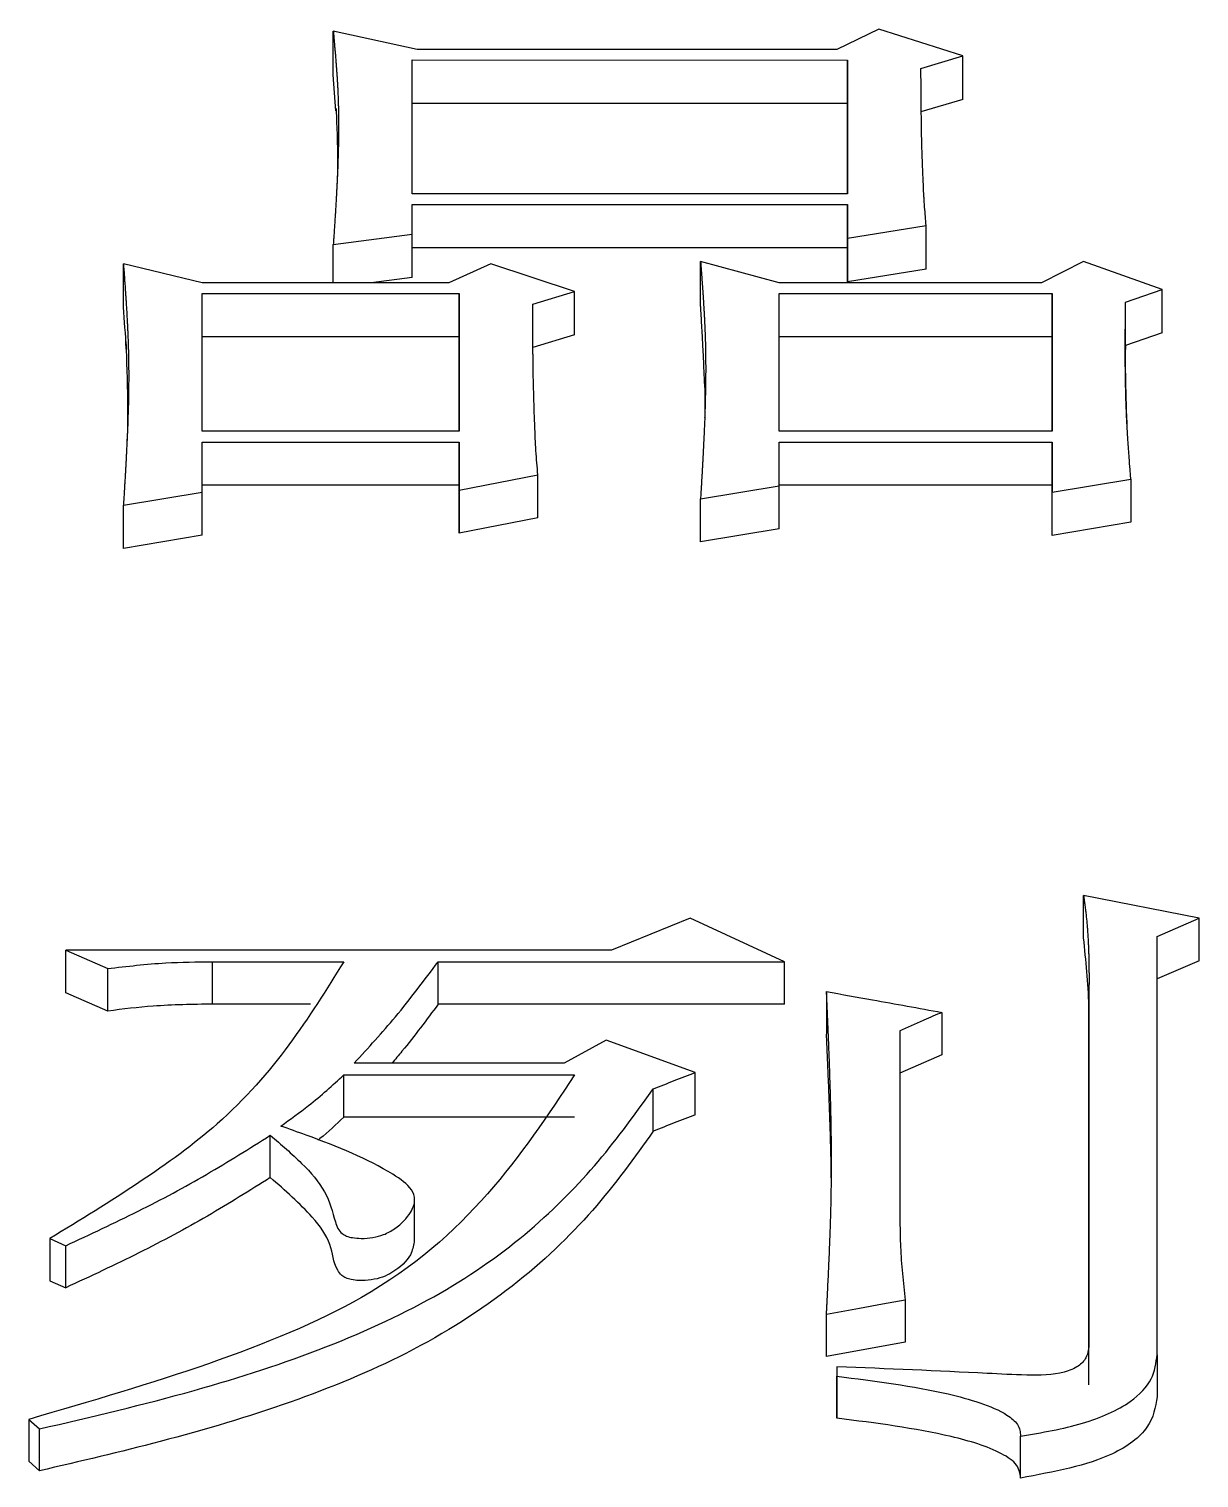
# Model space of a CAD drawing. Header units: millimetres. Extents: x 2160 to 4596, y 811 to 2534.
# Drawn here: x 2738.629 to 2741.042, y 2308.254 to 2311.241 of the extents above; entities that cross this region are included whole.
import ezdxf

# ---------------------------------------------------------------- set-up
doc = ezdxf.new("R2010")
doc.units = ezdxf.units.MM

msp = doc.modelspace()

# ---------------------------------------------------------------- linework, layer by layer
at = {"color": 7, "linetype": 'Continuous', "lineweight": 25}
for p, q in [((2740.3818, 2311.2407), (2740.2953, 2311.1981)), ((2740.5549, 2311.1853), (2740.3818, 2311.2407)), ((2739.2568, 2311.1465), (2739.2568, 2311.2365)), ((2739.4299, 2311.1981), (2739.2568, 2311.2365)), ((2740.2953, 2311.1981), (2739.4299, 2311.1981)), ((2740.4683, 2311.1596), (2740.5549, 2311.1853)), ((2740.5549, 2311.0953), (2740.5549, 2311.1853)), ((2739.4191, 2311.1768), (2740.3169, 2311.1767)), ((2740.3169, 2311.0868), (2740.3169, 2311.1767)), ((2739.262, 2311.0718), (2739.2568, 2311.1465)), ((2740.5549, 2311.0953), (2740.4683, 2311.0697)), ((2740.3169, 2311.0868), (2739.4191, 2311.0868)), ((2740.3169, 2310.9008), (2739.4191, 2310.9008)), ((2739.4191, 2310.818), (2739.4191, 2310.8791)), ((2739.4191, 2310.8791), (2740.3169, 2310.879)), ((2740.3169, 2310.879), (2740.3169, 2310.8093)), ((2740.3169, 2310.7895), (2740.3169, 2310.879)), ((2740.3169, 2310.8093), (2740.4792, 2310.8355)), ((2740.4792, 2310.7459), (2740.4792, 2310.8355)), ((2739.2568, 2310.7962), (2739.4191, 2310.818)), ((2739.2568, 2310.7172), (2739.2568, 2310.7962)), ((2739.4191, 2310.7285), (2739.4191, 2310.818)), ((2740.3169, 2310.8093), (2740.3169, 2310.7198)), ((2740.3169, 2310.7895), (2739.4191, 2310.7895)), ((2740.3169, 2310.7198), (2740.3169, 2310.7895)), ((2738.8241, 2310.6673), (2738.8241, 2310.7568)), ((2738.9864, 2310.7172), (2738.8241, 2310.7568)), ((2739.5813, 2310.7567), (2739.4948, 2310.7172)), ((2739.7544, 2310.6996), (2739.5813, 2310.7567)), ((2740.014, 2310.6717), (2740.014, 2310.7611)), ((2740.1763, 2310.7172), (2740.014, 2310.7611)), ((2740.4792, 2310.7459), (2740.3169, 2310.7198)), ((2740.8037, 2310.7611), (2740.7171, 2310.7172)), ((2740.9659, 2310.704), (2740.8037, 2310.7611)), ((2739.4948, 2310.7172), (2738.9864, 2310.7172)), ((2739.4191, 2310.7285), (2739.3352, 2310.7172)), ((2740.7171, 2310.7172), (2740.1763, 2310.7172)), ((2740.8902, 2310.6776), (2740.9659, 2310.704)), ((2740.9659, 2310.6147), (2740.9659, 2310.704)), ((2738.9864, 2310.6953), (2739.5164, 2310.6953)), ((2738.9864, 2310.4114), (2738.9864, 2310.6953)), ((2739.5164, 2310.6953), (2739.5164, 2310.4114)), ((2739.5164, 2310.6059), (2739.5164, 2310.6953)), ((2739.6679, 2310.6732), (2739.7544, 2310.6996)), ((2739.7544, 2310.6103), (2739.7544, 2310.6996)), ((2740.1763, 2310.6952), (2740.7388, 2310.6952)), ((2740.1763, 2310.4114), (2740.1763, 2310.6952)), ((2740.7388, 2310.6952), (2740.7388, 2310.4114)), ((2740.7388, 2310.6059), (2740.7388, 2310.6952)), ((2740.8902, 2310.5883), (2740.8902, 2310.6776)), ((2740.9659, 2310.6147), (2740.8902, 2310.5883)), ((2739.5164, 2310.6059), (2738.9864, 2310.6059)), ((2739.5164, 2310.4114), (2739.5164, 2310.6059)), ((2739.7544, 2310.6103), (2739.6679, 2310.5839)), ((2740.7388, 2310.6059), (2740.1763, 2310.6059)), ((2740.7388, 2310.4114), (2740.7388, 2310.6059)), ((2740.8902, 2310.5883), (2740.8902, 2310.5803)), ((2739.6691, 2310.5341), (2739.6687, 2310.5652)), ((2739.5164, 2310.4114), (2738.9864, 2310.4114)), ((2740.7388, 2310.4114), (2740.1763, 2310.4114)), ((2738.9864, 2310.2858), (2738.9864, 2310.389)), ((2738.9864, 2310.389), (2739.5164, 2310.389)), ((2739.5164, 2310.389), (2739.5164, 2310.2903)), ((2739.5164, 2310.3001), (2739.5164, 2310.389)), ((2740.1763, 2310.389), (2740.7388, 2310.389)), ((2740.1763, 2310.2993), (2740.1763, 2310.389)), ((2740.7388, 2310.389), (2740.7388, 2310.2857)), ((2740.7388, 2310.3001), (2740.7388, 2310.389)), ((2739.5164, 2310.2903), (2739.6787, 2310.3217)), ((2739.6787, 2310.2329), (2739.6787, 2310.3217)), ((2738.8241, 2310.2588), (2738.9864, 2310.2858)), ((2739.5164, 2310.3001), (2738.9864, 2310.3001)), ((2738.9864, 2310.197), (2738.9864, 2310.2858)), ((2739.5164, 2310.2015), (2739.5164, 2310.3001)), ((2739.5164, 2310.2903), (2739.5164, 2310.2015)), ((2740.014, 2310.2722), (2740.1763, 2310.2993)), ((2740.7388, 2310.3001), (2740.1763, 2310.3001)), ((2740.1763, 2310.2104), (2740.1763, 2310.2993)), ((2740.7388, 2310.2857), (2740.901, 2310.3127)), ((2740.7388, 2310.1969), (2740.7388, 2310.3001)), ((2740.7388, 2310.1969), (2740.7388, 2310.2857)), ((2740.901, 2310.3127), (2740.901, 2310.2239)), ((2738.8241, 2310.17), (2738.8241, 2310.2588)), ((2740.014, 2310.1835), (2740.014, 2310.2722)), ((2739.6787, 2310.2329), (2739.5164, 2310.2015)), ((2738.9864, 2310.197), (2738.8241, 2310.17)), ((2740.1763, 2310.2104), (2740.014, 2310.1835)), ((2740.901, 2310.2239), (2740.7388, 2310.1969)), ((2741.0417, 2309.4077), (2740.8037, 2309.4548)), ((2740.8037, 2309.367), (2740.8037, 2309.4548)), ((2739.9924, 2309.4077), (2739.8301, 2309.3417)), ((2740.1871, 2309.318), (2739.9924, 2309.4077)), ((2740.9551, 2309.37), (2741.0417, 2309.4077)), ((2741.0417, 2309.32), (2741.0417, 2309.4077)), ((2740.9552, 2308.5077), (2740.9551, 2309.37)), ((2738.7051, 2309.3417), (2738.7917, 2309.3038)), ((2739.8301, 2309.3417), (2738.7051, 2309.3417)), ((2738.7051, 2309.2541), (2738.7051, 2309.3417)), ((2738.7917, 2309.2163), (2738.7917, 2309.3038)), ((2739.008, 2309.318), (2739.2784, 2309.318)), ((2739.008, 2309.2305), (2739.008, 2309.318)), ((2739.4732, 2309.318), (2740.1871, 2309.318)), ((2739.4732, 2309.2305), (2739.4732, 2309.318)), ((2740.1871, 2309.2305), (2740.1871, 2309.318)), ((2741.0417, 2309.32), (2740.9551, 2309.2824)), ((2738.7917, 2309.2163), (2738.7051, 2309.2541)), ((2740.2737, 2309.2564), (2740.2737, 2309.1689)), ((2739.21, 2309.2305), (2739.008, 2309.2305)), ((2740.1871, 2309.2305), (2739.4732, 2309.2305)), ((2740.5116, 2309.2136), (2740.5116, 2309.1262)), ((2740.8145, 2309.2279), (2740.8145, 2308.5322)), ((2740.8145, 2309.1926), (2740.8145, 2309.2279)), ((2740.8145, 2309.1405), (2740.8145, 2309.1926)), ((2739.8193, 2309.1565), (2739.7328, 2309.1087)), ((2740.0032, 2309.0896), (2739.8193, 2309.1565)), ((2740.4251, 2309.1755), (2740.4251, 2308.7812)), ((2740.5116, 2309.1262), (2740.4251, 2309.0882)), ((2740.8145, 2308.4457), (2740.8145, 2309.1405)), ((2739.7328, 2309.1087), (2739.3001, 2309.1088)), ((2740.0032, 2309.0024), (2740.0032, 2309.0896)), ((2739.2785, 2309.0848), (2739.7544, 2309.0848)), ((2739.2785, 2308.9976), (2739.2785, 2309.0848)), ((2739.9166, 2308.9689), (2739.9166, 2309.0561)), ((2739.7544, 2308.9976), (2739.2785, 2308.9976)), ((2739.127, 2308.873), (2739.127, 2308.9601)), ((2739.4245, 2308.7404), (2739.4245, 2308.8275)), ((2738.6727, 2308.7472), (2738.7052, 2308.7326)), ((2738.6727, 2308.7472), (2738.6727, 2308.6604)), ((2738.7051, 2308.6458), (2738.7052, 2308.7326)), ((2738.6727, 2308.6604), (2738.7051, 2308.6458)), ((2740.4359, 2308.6204), (2740.4359, 2308.5338)), ((2740.2737, 2308.5045), (2740.2737, 2308.5911)), ((2740.4359, 2308.5338), (2740.2737, 2308.5045)), ((2740.9552, 2308.5077), (2740.9552, 2308.4212)), ((2740.2953, 2308.4831), (2740.2953, 2308.4634)), ((2740.2953, 2308.4831), (2740.2953, 2308.3966)), ((2740.2953, 2308.377), (2740.2953, 2308.4634)), ((2738.6294, 2308.3746), (2738.6294, 2308.2883)), ((2738.6294, 2308.3746), (2738.651, 2308.3549)), ((2740.6739, 2308.2537), (2740.6739, 2308.34)), ((2738.6294, 2308.2883), (2738.651, 2308.2686))]:
    msp.add_line(p, q, dxfattribs=at)
at = {"color": 7, "linetype": 'Continuous', "lineweight": 25, "flags": 128}
for points in [[(2740.4359, 2308.6204), (2740.3889, 2308.6119), (2740.3419, 2308.6034), (2740.2737, 2308.5911)], [(2738.651, 2308.2686), (2738.651, 2308.3072), (2738.651, 2308.331), (2738.651, 2308.3549)]]:
    msp.add_lwpolyline(points, dxfattribs=at)
at = {"color": 7, "linetype": 'Continuous', "lineweight": 25}
for points, knots in [([(2739.2568, 2311.2365), (2739.2571, 2311.2334), (2739.2576, 2311.2273), (2739.2583, 2311.2196), (2739.259, 2311.2119), (2739.2595, 2311.2058), (2739.2602, 2311.1981), (2739.2607, 2311.1919), (2739.2614, 2311.1842), (2739.2619, 2311.1781), (2739.2625, 2311.1704), (2739.263, 2311.1642), (2739.2635, 2311.1565), (2739.264, 2311.1503), (2739.2645, 2311.1426), (2739.2649, 2311.1364), (2739.2653, 2311.1287), (2739.2657, 2311.1225), (2739.266, 2311.1148), (2739.2663, 2311.1086), (2739.2666, 2311.1024), (2739.2668, 2311.0962), (2739.267, 2311.09), (2739.2672, 2311.0823), (2739.2674, 2311.076), (2739.2675, 2311.0683), (2739.2676, 2311.0621), (2739.2677, 2311.0543), (2739.2677, 2311.0481), (2739.2677, 2311.0403), (2739.2677, 2311.0341), (2739.2677, 2311.0263), (2739.2675, 2311.0092), (2739.2671, 2310.9874), (2739.2663, 2310.9656), (2739.2659, 2310.9531), (2739.2655, 2310.9452), (2739.2652, 2310.9374), (2739.2649, 2310.9312), (2739.2645, 2310.9233), (2739.2642, 2310.9171), (2739.2638, 2310.9093), (2739.2635, 2310.903), (2739.2631, 2310.8952), (2739.2627, 2310.8889), (2739.2622, 2310.881), (2739.2619, 2310.8748), (2739.2614, 2310.8669), (2739.261, 2310.8606), (2739.2606, 2310.8543), (2739.2602, 2310.8481), (2739.2598, 2310.8418), (2739.2593, 2310.8339), (2739.2589, 2310.8276), (2739.2584, 2310.8197), (2739.258, 2310.8135), (2739.2574, 2310.8051), (2739.257, 2310.7998), (2739.2568, 2310.7962)], [0, 0, 0, 0, 0.021203, 0.042406, 0.053008, 0.074211, 0.084813, 0.106016, 0.116618, 0.137821, 0.148423, 0.169626, 0.180228, 0.201431, 0.212032, 0.233236, 0.243837, 0.265041, 0.275642, 0.296845, 0.307447, 0.318049, 0.339252, 0.349854, 0.371057, 0.381658, 0.402862, 0.413463, 0.434667, 0.445268, 0.466472, 0.477073, 0.498276, 0.58309, 0.625497, 0.6467, 0.667903, 0.678505, 0.699708, 0.71031, 0.731513, 0.742114, 0.763318, 0.773919, 0.795123, 0.805724, 0.826927, 0.837529, 0.858732, 0.869334, 0.879936, 0.901139, 0.91174, 0.932944, 0.943545, 0.964749, 0.97535, 1, 1, 1, 1]), ([(2739.4191, 2310.9008), (2739.4191, 2310.9471), (2739.4191, 2311.0396), (2739.4191, 2311.131), (2739.4191, 2311.1768)], [0, 0, 0, 0, 0.4999959, 1, 1, 1, 1]), ([(2740.3169, 2311.1767), (2740.3169, 2311.131), (2740.3169, 2311.0396), (2740.3169, 2310.9471), (2740.3169, 2310.9008)], [0, 0, 0, 0, 0.4999959, 1, 1, 1, 1]), ([(2740.4792, 2310.8355), (2740.4781, 2310.8481), (2740.4767, 2310.8639), (2740.4753, 2310.8829), (2740.4747, 2310.8924), (2740.4737, 2310.9113), (2740.472, 2310.9523), (2740.4702, 2310.9963), (2740.4696, 2311.0307), (2740.4695, 2311.0417), (2740.4694, 2311.0479), (2740.4693, 2311.0526), (2740.4692, 2311.0573), (2740.4692, 2311.062), (2740.4691, 2311.0667), (2740.469, 2311.0714), (2740.469, 2311.0761), (2740.4689, 2311.0808), (2740.4689, 2311.0854), (2740.4688, 2311.0901), (2740.4688, 2311.0964), (2740.4687, 2311.1026), (2740.4687, 2311.1088), (2740.4686, 2311.1135), (2740.4686, 2311.1174), (2740.4686, 2311.1205), (2740.4686, 2311.1229), (2740.4686, 2311.1252), (2740.4685, 2311.1275), (2740.4685, 2311.1306), (2740.4685, 2311.1338), (2740.4685, 2311.1369), (2740.4685, 2311.1392), (2740.4684, 2311.1415), (2740.4684, 2311.1439), (2740.4684, 2311.1462), (2740.4684, 2311.1485), (2740.4684, 2311.1509), (2740.4684, 2311.1532), (2740.4684, 2311.1561), (2740.4683, 2311.1583), (2740.4683, 2311.1596)], [0, 0, 0, 0, 0.1161503, 0.1451879, 0.1742255, 0.2032631, 0.3194139, 0.5517156, 0.6097907, 0.6388283, 0.653347, 0.6678658, 0.6823846, 0.6969034, 0.7114221, 0.7259409, 0.7404597, 0.7549785, 0.7694972, 0.784016, 0.7985348, 0.8275724, 0.8420911, 0.8566099, 0.8711287, 0.8783881, 0.8856475, 0.8929069, 0.9001662, 0.9074256, 0.9219444, 0.9292038, 0.9364632, 0.9437226, 0.950982, 0.9582413, 0.9655007, 0.9727601, 0.9800195, 0.9872789, 1, 1, 1, 1]), ([(2739.2628, 2311.0767), (2739.2628, 2311.0767), (2739.2626, 2311.079), (2739.267, 2310.9708), (2739.2653, 2310.9368), (2739.2643, 2310.9184)], [0, 0, 0, 0, 0.01145, 0.464143, 1, 1, 1, 1]), ([(2740.3169, 2310.9008), (2740.3169, 2310.9171), (2740.3169, 2310.9795), (2740.3169, 2311.0412), (2740.3169, 2311.0868)], [0, 0, 0, 0, 0.260576, 1, 1, 1, 1]), ([(2738.8241, 2310.7568), (2738.8243, 2310.7536), (2738.8247, 2310.7488), (2738.8252, 2310.7424), (2738.8255, 2310.7376), (2738.8259, 2310.7328), (2738.8262, 2310.7281), (2738.8265, 2310.7233), (2738.8269, 2310.7185), (2738.8272, 2310.7137), (2738.8276, 2310.7089), (2738.8279, 2310.7041), (2738.8282, 2310.6993), (2738.8287, 2310.6929), (2738.8291, 2310.6865), (2738.8295, 2310.6801), (2738.8298, 2310.6753), (2738.8301, 2310.6705), (2738.8305, 2310.6641), (2738.831, 2310.6561), (2738.8315, 2310.6465), (2738.832, 2310.6369), (2738.8325, 2310.6272), (2738.833, 2310.6176), (2738.8334, 2310.608), (2738.8337, 2310.5983), (2738.8341, 2310.5887), (2738.8343, 2310.579), (2738.8346, 2310.5693), (2738.8347, 2310.5597), (2738.8349, 2310.5468), (2738.835, 2310.5339), (2738.835, 2310.521), (2738.8349, 2310.5016), (2738.8345, 2310.4724), (2738.8336, 2310.4433), (2738.8328, 2310.4205), (2738.8321, 2310.4043), (2738.8314, 2310.388), (2738.8307, 2310.375), (2738.8302, 2310.3652), (2738.8298, 2310.3571), (2738.8295, 2310.3506), (2738.8292, 2310.3457), (2738.8289, 2310.3408), (2738.8287, 2310.3359), (2738.8284, 2310.331), (2738.8281, 2310.3261), (2738.8278, 2310.3212), (2738.8275, 2310.3147), (2738.8271, 2310.3081), (2738.8267, 2310.3016), (2738.8264, 2310.2975), (2738.8262, 2310.2942), (2738.8261, 2310.2918), (2738.826, 2310.2893), (2738.8258, 2310.2869), (2738.8257, 2310.2844), (2738.8255, 2310.2812), (2738.8253, 2310.2779), (2738.8251, 2310.2746), (2738.8249, 2310.2721), (2738.8248, 2310.2697), (2738.8246, 2310.2672), (2738.8245, 2310.2648), (2738.8243, 2310.262), (2738.8242, 2310.2599), (2738.8241, 2310.2588)], [0, 0, 0, 0, 0.019469, 0.029204, 0.038938, 0.048673, 0.058408, 0.068142, 0.077877, 0.087611, 0.097346, 0.107081, 0.116815, 0.12655, 0.146019, 0.155754, 0.165488, 0.175223, 0.184958, 0.204427, 0.223896, 0.243365, 0.262835, 0.282304, 0.301773, 0.321242, 0.340712, 0.360181, 0.37965, 0.399119, 0.418589, 0.457527, 0.476996, 0.496466, 0.574343, 0.65222, 0.67169, 0.710628, 0.749567, 0.769036, 0.788505, 0.807974, 0.817709, 0.827444, 0.837178, 0.846913, 0.856647, 0.866382, 0.876117, 0.885851, 0.90532, 0.915055, 0.92479, 0.929657, 0.934524, 0.939392, 0.944259, 0.949126, 0.953994, 0.963728, 0.968595, 0.973463, 0.97833, 0.983197, 0.988065, 0.992932, 1, 1, 1, 1]), ([(2740.014, 2310.7611), (2740.0142, 2310.7588), (2740.0145, 2310.7552), (2740.0148, 2310.7505), (2740.0151, 2310.747), (2740.0154, 2310.7435), (2740.0156, 2310.74), (2740.0159, 2310.7364), (2740.0162, 2310.7329), (2740.0164, 2310.7294), (2740.0167, 2310.7258), (2740.0169, 2310.7223), (2740.0172, 2310.7188), (2740.0175, 2310.7152), (2740.0177, 2310.7117), (2740.018, 2310.7082), (2740.0183, 2310.7035), (2740.0186, 2310.6987), (2740.0189, 2310.694), (2740.0192, 2310.6905), (2740.0194, 2310.6869), (2740.0197, 2310.6834), (2740.0199, 2310.6799), (2740.0201, 2310.6763), (2740.0203, 2310.6728), (2740.0205, 2310.6692), (2740.0208, 2310.6657), (2740.021, 2310.6621), (2740.0212, 2310.6586), (2740.0214, 2310.6539), (2740.0217, 2310.6491), (2740.0219, 2310.6444), (2740.0223, 2310.6373), (2740.023, 2310.6219), (2740.0237, 2310.603), (2740.0241, 2310.5863), (2740.0243, 2310.578), (2740.0243, 2310.5733), (2740.0244, 2310.5697), (2740.0244, 2310.5661), (2740.0245, 2310.5626), (2740.0245, 2310.559), (2740.0245, 2310.5554), (2740.0245, 2310.5519), (2740.0246, 2310.5471), (2740.0246, 2310.5424), (2740.0246, 2310.5376), (2740.0246, 2310.534), (2740.0245, 2310.5304), (2740.0245, 2310.5269), (2740.0245, 2310.5233), (2740.0245, 2310.5197), (2740.0244, 2310.5161), (2740.0244, 2310.5126), (2740.0243, 2310.509), (2740.0243, 2310.5054), (2740.0242, 2310.5018), (2740.0242, 2310.4983), (2740.0241, 2310.4947), (2740.024, 2310.4911), (2740.0239, 2310.4863), (2740.0238, 2310.4815), (2740.0237, 2310.4768), (2740.0236, 2310.4732), (2740.0235, 2310.4696), (2740.0234, 2310.466), (2740.0233, 2310.4624), (2740.0231, 2310.4553), (2740.0226, 2310.4397), (2740.0219, 2310.4205), (2740.0211, 2310.4038), (2740.0207, 2310.3954), (2740.0205, 2310.3906), (2740.0203, 2310.387), (2740.0202, 2310.3834), (2740.02, 2310.3798), (2740.0198, 2310.3762), (2740.0196, 2310.3726), (2740.0194, 2310.3678), (2740.0191, 2310.3629), (2740.0189, 2310.3581), (2740.0187, 2310.3545), (2740.0185, 2310.3509), (2740.0183, 2310.3473), (2740.0181, 2310.3437), (2740.0179, 2310.3401), (2740.0177, 2310.3365), (2740.0175, 2310.3329), (2740.0173, 2310.3293), (2740.0171, 2310.3256), (2740.0169, 2310.322), (2740.0166, 2310.3172), (2740.0163, 2310.3124), (2740.0161, 2310.3076), (2740.0159, 2310.304), (2740.0157, 2310.3003), (2740.0154, 2310.2967), (2740.0152, 2310.2931), (2740.015, 2310.2895), (2740.0148, 2310.2859), (2740.0146, 2310.2822), (2740.0143, 2310.2777), (2740.0141, 2310.2744), (2740.014, 2310.2722)], [0, 0, 0, 0, 0.014624, 0.021936, 0.029248, 0.036561, 0.043873, 0.051185, 0.058497, 0.065809, 0.073121, 0.080433, 0.087745, 0.095057, 0.102369, 0.109682, 0.116994, 0.131618, 0.13893, 0.146242, 0.153554, 0.160866, 0.168178, 0.17549, 0.182803, 0.190115, 0.197427, 0.204739, 0.212051, 0.219363, 0.233987, 0.241299, 0.248611, 0.27786, 0.336357, 0.365605, 0.38023, 0.387542, 0.394854, 0.402166, 0.409478, 0.41679, 0.424102, 0.431414, 0.438727, 0.453351, 0.460663, 0.467975, 0.475287, 0.482599, 0.489911, 0.497223, 0.504535, 0.511848, 0.51916, 0.526472, 0.533784, 0.541096, 0.548408, 0.55572, 0.563032, 0.577656, 0.584969, 0.592281, 0.599593, 0.606905, 0.614217, 0.621529, 0.650778, 0.709274, 0.738523, 0.753147, 0.760459, 0.767771, 0.775083, 0.782395, 0.789708, 0.79702, 0.804332, 0.818956, 0.826268, 0.83358, 0.840892, 0.848204, 0.855516, 0.862829, 0.870141, 0.877453, 0.884765, 0.892077, 0.899389, 0.906701, 0.921325, 0.928638, 0.93595, 0.943262, 0.950574, 0.957886, 0.965198, 0.97251, 0.979822, 0.987134, 1, 1, 1, 1]), ([(2739.6787, 2310.3217), (2739.6772, 2310.3383), (2739.675, 2310.3632), (2739.6735, 2310.3922), (2739.6729, 2310.4067), (2739.6723, 2310.4212), (2739.6705, 2310.4646), (2739.6694, 2310.5078), (2739.6689, 2310.5447), (2739.6688, 2310.5509), (2739.6687, 2310.5571), (2739.6687, 2310.5632), (2739.6686, 2310.5683), (2739.6685, 2310.5735), (2739.6685, 2310.5786), (2739.6684, 2310.5847), (2739.6684, 2310.5909), (2739.6683, 2310.596), (2739.6683, 2310.6011), (2739.6682, 2310.6062), (2739.6682, 2310.6123), (2739.6682, 2310.6175), (2739.6681, 2310.6226), (2739.6681, 2310.6277), (2739.6681, 2310.6328), (2739.6681, 2310.6369), (2739.668, 2310.6399), (2739.668, 2310.643), (2739.668, 2310.6455), (2739.668, 2310.6481), (2739.668, 2310.6506), (2739.668, 2310.6537), (2739.6679, 2310.6563), (2739.6679, 2310.6588), (2739.6679, 2310.6614), (2739.6679, 2310.6644), (2739.6679, 2310.667), (2739.6679, 2310.6699), (2739.6679, 2310.6718), (2739.6679, 2310.6732)], [0, 0, 0, 0, 0.1404896, 0.2107353, 0.2458577, 0.2634189, 0.3336637, 0.6146474, 0.6322086, 0.6497698, 0.667331, 0.6848922, 0.7024533, 0.7112339, 0.7287951, 0.7463563, 0.7639175, 0.7814787, 0.7902593, 0.8078205, 0.8253817, 0.8429429, 0.8517235, 0.8692847, 0.8868458, 0.8956264, 0.904407, 0.9131876, 0.9219682, 0.9263585, 0.9351391, 0.9439197, 0.9527003, 0.9570906, 0.9658712, 0.9746518, 0.9834324, 0.9878227, 1, 1, 1, 1]), ([(2740.901, 2310.3127), (2740.9009, 2310.3148), (2740.9004, 2310.3209), (2740.8998, 2310.3291), (2740.8992, 2310.3373), (2740.8985, 2310.3455), (2740.8978, 2310.3558), (2740.8969, 2310.368), (2740.896, 2310.3803), (2740.8953, 2310.3905), (2740.8944, 2310.4048), (2740.8928, 2310.4313), (2740.8916, 2310.4599), (2740.8909, 2310.4822), (2740.8906, 2310.4924), (2740.8904, 2310.5025), (2740.8902, 2310.5147), (2740.89, 2310.5269), (2740.8898, 2310.5391), (2740.8897, 2310.5512), (2740.8897, 2310.5634), (2740.8896, 2310.5735), (2740.8896, 2310.5836), (2740.8896, 2310.5937), (2740.8897, 2310.6038), (2740.8897, 2310.6119), (2740.8897, 2310.6179), (2740.8898, 2310.624), (2740.8898, 2310.63), (2740.8899, 2310.6361), (2740.8899, 2310.6421), (2740.89, 2310.6482), (2740.89, 2310.6542), (2740.8901, 2310.6592), (2740.8901, 2310.6633), (2740.8901, 2310.6658), (2740.8901, 2310.6683), (2740.8902, 2310.6708), (2740.8902, 2310.6741), (2740.8902, 2310.6764), (2740.8902, 2310.6776)], [0, 0, 0, 0, 0.016701, 0.050103, 0.066804, 0.083505, 0.116907, 0.150309, 0.183711, 0.217114, 0.233815, 0.300619, 0.434229, 0.467631, 0.484332, 0.517734, 0.551136, 0.584538, 0.617941, 0.651343, 0.684745, 0.718147, 0.734848, 0.76825, 0.801652, 0.818353, 0.835054, 0.851755, 0.868456, 0.885157, 0.901858, 0.918559, 0.93526, 0.951962, 0.960312, 0.968663, 0.972838, 0.981188, 0.989539, 1, 1, 1, 1]), ([(2738.8302, 2310.5794), (2738.8301, 2310.5806), (2738.8287, 2310.61), (2738.8264, 2310.6392), (2738.8241, 2310.6673)], [0, 0, 0, 0, 0.037434, 1, 1, 1, 1]), ([(2740.0227, 2310.5014), (2740.0226, 2310.5055), (2740.0221, 2310.5192), (2740.0213, 2310.5375), (2740.0206, 2310.5541), (2740.0201, 2310.5636), (2740.0198, 2310.5706), (2740.0194, 2310.5777), (2740.019, 2310.5848), (2740.0186, 2310.5919), (2740.0182, 2310.599), (2740.0179, 2310.6061), (2740.0175, 2310.6131), (2740.0171, 2310.6202), (2740.0165, 2310.6296), (2740.016, 2310.6391), (2740.0154, 2310.6485), (2740.015, 2310.6555), (2740.0145, 2310.6633), (2740.0142, 2310.6687), (2740.014, 2310.6717)], [0, 0, 0, 0, 0.0725302, 0.2389621, 0.3221779, 0.3637859, 0.4053938, 0.4470017, 0.4886096, 0.5302176, 0.5718255, 0.6134334, 0.6550413, 0.6966493, 0.7382572, 0.821473, 0.863081, 0.9046889, 0.9462968, 1, 1, 1, 1]), ([(2738.8292, 2310.5963), (2738.8292, 2310.5958), (2738.8298, 2310.5829), (2738.8343, 2310.4582), (2738.8322, 2310.4084), (2738.8309, 2310.3797)], [0, 0, 0, 0, 0.017281, 0.434868, 1, 1, 1, 1]), ([(2740.8938, 2310.4153), (2740.8925, 2310.45), (2740.8906, 2310.502), (2740.8902, 2310.5546), (2740.8902, 2310.5861), (2740.8902, 2310.5857), (2740.8902, 2310.5857)], [0, 0, 0, 0, 0.575054, 0.859765, 0.986342, 1, 1, 1, 1]), ([(2740.0226, 2310.507), (2740.0228, 2310.4985), (2740.0231, 2310.4838), (2740.0229, 2310.4571), (2740.0228, 2310.4463), (2740.0225, 2310.4385), (2740.0226, 2310.4401), (2740.0226, 2310.4402)], [0, 0, 0, 0, 0.42739, 0.739117, 0.908863, 0.989824, 1, 1, 1, 1]), ([(2740.8037, 2309.4548), (2740.8042, 2309.4513), (2740.8051, 2309.4442), (2740.8063, 2309.4355), (2740.8072, 2309.4284), (2740.8081, 2309.4214), (2740.8089, 2309.4144), (2740.8096, 2309.4073), (2740.8103, 2309.4003), (2740.811, 2309.3933), (2740.8115, 2309.3862), (2740.8119, 2309.3809), (2740.8124, 2309.3739), (2740.8128, 2309.3668), (2740.8133, 2309.358), (2740.8136, 2309.3509), (2740.8139, 2309.3438), (2740.8141, 2309.3368), (2740.8143, 2309.3297), (2740.8145, 2309.3226), (2740.8146, 2309.3173), (2740.8147, 2309.312), (2740.8147, 2309.3067), (2740.8148, 2309.3014), (2740.8148, 2309.297), (2740.8149, 2309.2934), (2740.8149, 2309.2899), (2740.8149, 2309.2863), (2740.8149, 2309.2828), (2740.8149, 2309.2792), (2740.8149, 2309.2757), (2740.8149, 2309.2721), (2740.8148, 2309.2686), (2740.8148, 2309.265), (2740.8148, 2309.2615), (2740.8148, 2309.258), (2740.8148, 2309.2544), (2740.8147, 2309.2509), (2740.8147, 2309.2473), (2740.8147, 2309.2437), (2740.8146, 2309.2402), (2740.8146, 2309.2368), (2740.8146, 2309.2327), (2740.8145, 2309.2295), (2740.8145, 2309.2279)], [0, 0, 0, 0, 0.046719, 0.093437, 0.116797, 0.140156, 0.186875, 0.210234, 0.233594, 0.280313, 0.303672, 0.327031, 0.350391, 0.397109, 0.420469, 0.467188, 0.490547, 0.513906, 0.560625, 0.583984, 0.607344, 0.630703, 0.654062, 0.677422, 0.700781, 0.712461, 0.72414, 0.7475, 0.759179, 0.770859, 0.794218, 0.805898, 0.817578, 0.840937, 0.852617, 0.864296, 0.887656, 0.899335, 0.911015, 0.934374, 0.946054, 0.957734, 0.978867, 1, 1, 1, 1]), ([(2740.8145, 2309.1405), (2740.815, 2309.1695), (2740.8163, 2309.2454), (2740.8085, 2309.3206), (2740.8037, 2309.367)], [0, 0, 0, 0, 0.3832008, 1, 1, 1, 1]), ([(2739.2784, 2309.318), (2739.2068, 2309.2029), (2739.0777, 2308.9952), (2738.7975, 2308.8237), (2738.6727, 2308.7472)], [0, 0, 0, 0, 0.554519, 1, 1, 1, 1]), ([(2738.7917, 2309.3038), (2738.8314, 2309.3085), (2738.9026, 2309.317), (2738.9757, 2309.3177), (2739.008, 2309.318)], [0, 0, 0, 0, 0.558835, 1, 1, 1, 1]), ([(2739.3001, 2309.1088), (2739.3291, 2309.1405), (2739.3751, 2309.1908), (2739.4303, 2309.261), (2739.4589, 2309.299), (2739.4732, 2309.318)], [0, 0, 0, 0, 0.459907, 0.729904, 1, 1, 1, 1]), ([(2740.2737, 2308.5911), (2740.2738, 2308.5933), (2740.2739, 2308.5966), (2740.2742, 2308.601), (2740.2743, 2308.6043), (2740.2745, 2308.6077), (2740.2747, 2308.611), (2740.2748, 2308.6143), (2740.275, 2308.6176), (2740.2752, 2308.6209), (2740.2753, 2308.6243), (2740.2755, 2308.6276), (2740.2757, 2308.632), (2740.276, 2308.6375), (2740.2763, 2308.6442), (2740.2766, 2308.6508), (2740.2769, 2308.6574), (2740.2773, 2308.6641), (2740.2776, 2308.6707), (2740.2779, 2308.6773), (2740.2783, 2308.6861), (2740.2788, 2308.6972), (2740.2794, 2308.7104), (2740.2799, 2308.7236), (2740.2804, 2308.7368), (2740.2811, 2308.7544), (2740.2818, 2308.772), (2740.2824, 2308.794), (2740.283, 2308.8159), (2740.2835, 2308.8422), (2740.2839, 2308.8685), (2740.284, 2308.8947), (2740.284, 2308.9166), (2740.2839, 2308.934), (2740.2838, 2308.9471), (2740.2836, 2308.9602), (2740.2834, 2308.9733), (2740.2832, 2308.9863), (2740.283, 2308.9994), (2740.2827, 2309.0124), (2740.2824, 2309.0255), (2740.2821, 2309.0385), (2740.2816, 2309.0559), (2740.281, 2309.0732), (2740.2804, 2309.0905), (2740.28, 2309.1035), (2740.2795, 2309.1165), (2740.2791, 2309.1273), (2740.2788, 2309.136), (2740.2785, 2309.1424), (2740.2783, 2309.1489), (2740.278, 2309.1554), (2740.2777, 2309.1619), (2740.2775, 2309.1683), (2740.2771, 2309.177), (2740.2767, 2309.1856), (2740.2764, 2309.1942), (2740.2761, 2309.2007), (2740.2758, 2309.2071), (2740.2755, 2309.2136), (2740.2753, 2309.2201), (2740.275, 2309.2265), (2740.2747, 2309.233), (2740.2744, 2309.2394), (2740.2741, 2309.2472), (2740.2738, 2309.2529), (2740.2737, 2309.2564)], [0, 0, 0, 0, 0.009839, 0.014759, 0.019678, 0.024598, 0.029518, 0.034437, 0.039357, 0.044276, 0.049196, 0.054116, 0.059035, 0.068874, 0.078714, 0.088553, 0.098392, 0.108231, 0.11807, 0.12791, 0.137749, 0.157427, 0.177105, 0.196784, 0.216462, 0.236141, 0.275497, 0.295176, 0.334533, 0.373889, 0.413246, 0.452603, 0.49196, 0.511638, 0.531317, 0.550995, 0.570673, 0.590352, 0.61003, 0.629709, 0.649387, 0.669065, 0.688744, 0.728101, 0.747779, 0.767457, 0.787136, 0.806814, 0.816653, 0.826493, 0.836332, 0.846171, 0.85601, 0.865849, 0.875689, 0.895367, 0.905206, 0.915045, 0.924884, 0.934724, 0.944563, 0.954402, 0.964241, 0.97408, 0.98392, 1, 1, 1, 1]), ([(2740.2737, 2309.2564), (2740.3052, 2309.2507), (2740.3607, 2309.2408), (2740.44, 2309.2265), (2740.4878, 2309.2179), (2740.5116, 2309.2136)], [0, 0, 0, 0, 0.397994, 0.698997, 1, 1, 1, 1]), ([(2739.008, 2309.2305), (2738.9669, 2309.2299), (2738.8937, 2309.2289), (2738.8228, 2309.2202), (2738.7917, 2309.2163)], [0, 0, 0, 0, 0.561086, 1, 1, 1, 1]), ([(2739.4732, 2309.2305), (2739.4491, 2309.1981), (2739.4188, 2309.1573), (2739.3846, 2309.117), (2739.3775, 2309.1088)], [0, 0, 0, 0, 0.794835, 1, 1, 1, 1]), ([(2740.5116, 2309.2136), (2740.4993, 2309.2082), (2740.4787, 2309.1991), (2740.4498, 2309.1864), (2740.4333, 2309.1792), (2740.4251, 2309.1755)], [0, 0, 0, 0, 0.428367, 0.714183, 1, 1, 1, 1]), ([(2740.2837, 2308.8595), (2740.2837, 2308.8642), (2740.2835, 2308.8864), (2740.2829, 2308.9172), (2740.2818, 2308.9606), (2740.2807, 2308.9953), (2740.2795, 2309.0299), (2740.2785, 2309.0558), (2740.2776, 2309.0774), (2740.2769, 2309.0947), (2740.2763, 2309.1076), (2740.2758, 2309.1205), (2740.2752, 2309.1334), (2740.2745, 2309.1496), (2740.274, 2309.1614), (2740.2737, 2309.1689)], [0, 0, 0, 0, 0.045255, 0.213115, 0.297045, 0.464905, 0.548835, 0.632765, 0.716695, 0.75866, 0.800624, 0.842589, 0.884554, 0.926519, 1, 1, 1, 1]), ([(2739.9167, 2309.0561), (2739.9311, 2309.0617), (2739.9599, 2309.0729), (2739.9888, 2309.084), (2740.0032, 2309.0896)], [0, 0, 0, 0, 0.4999997, 1, 1, 1, 1]), ([(2739.7544, 2309.0848), (2739.6435, 2308.9177), (2739.4411, 2308.6126), (2738.8822, 2308.4487), (2738.6294, 2308.3746)], [0, 0, 0, 0, 0.5478251, 1, 1, 1, 1]), ([(2739.1487, 2308.9793), (2739.1681, 2308.9932), (2739.2015, 2309.0172), (2739.2439, 2309.0527), (2739.2669, 2309.0741), (2739.2785, 2309.0848)], [0, 0, 0, 0, 0.409889, 0.704653, 1, 1, 1, 1]), ([(2738.651, 2308.3549), (2738.7587, 2308.38), (2739.0616, 2308.4507), (2739.5106, 2308.6193), (2739.7745, 2308.8578), (2739.8807, 2309.006), (2739.9166, 2309.0561)], [0, 0, 0, 0, 0.181249, 0.510223, 0.834429, 1, 1, 1, 1]), ([(2740.0032, 2309.0024), (2739.9888, 2308.9968), (2739.9599, 2308.9856), (2739.9311, 2308.9745), (2739.9167, 2308.9689)], [0, 0, 0, 0, 0.5000001, 1, 1, 1, 1]), ([(2739.127, 2308.9601), (2739.1493, 2308.941), (2739.1928, 2308.9039), (2739.2446, 2308.8445), (2739.256, 2308.7978), (2739.2652, 2308.7686), (2739.2728, 2308.7585), (2739.2838, 2308.752), (2739.2975, 2308.7485), (2739.3163, 2308.7471), (2739.3389, 2308.749), (2739.364, 2308.7556), (2739.3932, 2308.7729), (2739.4162, 2308.7976), (2739.4274, 2308.8255), (2739.4181, 2308.8538), (2739.348, 2308.9035), (2739.249, 2308.9436), (2739.1661, 2308.9731), (2739.1487, 2308.9793)], [0, 0, 0, 0, 0.119378, 0.233044, 0.347088, 0.372157, 0.392491, 0.404557, 0.416667, 0.432851, 0.454707, 0.476798, 0.507453, 0.574091, 0.621959, 0.658929, 0.726106, 0.942431, 1, 1, 1, 1]), ([(2739.2785, 2308.9976), (2739.2628, 2308.9826), (2739.2458, 2308.9664), (2739.2262, 2308.9509), (2739.2247, 2308.9498)], [0, 0, 0, 0, 0.924718, 1, 1, 1, 1]), ([(2739.9166, 2308.9689), (2739.8775, 2308.9141), (2739.7604, 2308.7502), (2739.4611, 2308.5037), (2739.0062, 2308.3511), (2738.7345, 2308.288), (2738.651, 2308.2686)], [0, 0, 0, 0, 0.181362, 0.542092, 0.85934, 1, 1, 1, 1]), ([(2738.7052, 2308.7326), (2738.7555, 2308.756), (2738.8567, 2308.803), (2738.9977, 2308.879), (2739.0839, 2308.933), (2739.127, 2308.9601)], [0, 0, 0, 0, 0.33078, 0.664698, 1, 1, 1, 1]), ([(2739.127, 2308.873), (2739.0844, 2308.8463), (2738.9989, 2308.7927), (2738.8578, 2308.7168), (2738.7561, 2308.6695), (2738.7051, 2308.6458)], [0, 0, 0, 0, 0.331031, 0.66482, 1, 1, 1, 1]), ([(2739.4238, 2308.7401), (2739.4219, 2308.7314), (2739.4172, 2308.7088), (2739.3913, 2308.6838), (2739.3595, 2308.6673), (2739.3355, 2308.6616), (2739.3126, 2308.6603), (2739.2947, 2308.6622), (2739.2824, 2308.6658), (2739.272, 2308.6724), (2739.2565, 2308.6953), (2739.2552, 2308.7373), (2739.2083, 2308.8025), (2739.1577, 2308.8463), (2739.127, 2308.873)], [0, 0, 0, 0, 0.076683, 0.19712, 0.23509, 0.273395, 0.309405, 0.332504, 0.351157, 0.36981, 0.403426, 0.558532, 0.73155, 1, 1, 1, 1]), ([(2740.4251, 2308.7812), (2740.4253, 2308.7642), (2740.4259, 2308.7289), (2740.4297, 2308.6753), (2740.4338, 2308.6387), (2740.4359, 2308.6204)], [0, 0, 0, 0, 0.318332, 0.659091, 1, 1, 1, 1]), ([(2740.8147, 2308.5322), (2740.8142, 2308.5218), (2740.8134, 2308.5051), (2740.7945, 2308.4836), (2740.7544, 2308.4658), (2740.6841, 2308.4651), (2740.5302, 2308.4735), (2740.3991, 2308.4788), (2740.2953, 2308.4831)], [0, 0, 0, 0, 0.10163, 0.162723, 0.225538, 0.354202, 0.488391, 1, 1, 1, 1]), ([(2740.6739, 2308.34), (2740.7178, 2308.3474), (2740.804, 2308.362), (2740.9002, 2308.4049), (2740.9491, 2308.457), (2740.9531, 2308.4909), (2740.9552, 2308.5077)], [0, 0, 0, 0, 0.2921, 0.574018, 0.788471, 1, 1, 1, 1]), ([(2740.2953, 2308.4634), (2740.3735, 2308.4536), (2740.4759, 2308.4407), (2740.5912, 2308.4098), (2740.6413, 2308.3887), (2740.6714, 2308.364), (2740.673, 2308.3483), (2740.6739, 2308.34)], [0, 0, 0, 0, 0.498299, 0.652925, 0.808708, 0.899126, 1, 1, 1, 1]), ([(2740.9552, 2308.4212), (2740.9518, 2308.3998), (2740.9449, 2308.3565), (2740.8528, 2308.2869), (2740.7425, 2308.2664), (2740.6739, 2308.2537)], [0, 0, 0, 0, 0.269848, 0.545951, 1, 1, 1, 1]), ([(2740.2953, 2308.3966), (2740.2953, 2308.3929), (2740.2953, 2308.3864), (2740.2953, 2308.3798), (2740.2953, 2308.377)], [0, 0, 0, 0, 0.56, 1, 1, 1, 1]), ([(2740.6739, 2308.2537), (2740.6726, 2308.2629), (2740.6701, 2308.2816), (2740.6214, 2308.3144), (2740.4964, 2308.3515), (2740.3755, 2308.3668), (2740.2953, 2308.377)], [0, 0, 0, 0, 0.11161, 0.226436, 0.486559, 1, 1, 1, 1])]:
    msp.add_open_spline(points, degree=3, knots=knots, dxfattribs=at)

doc.saveas('drawing.dxf')
